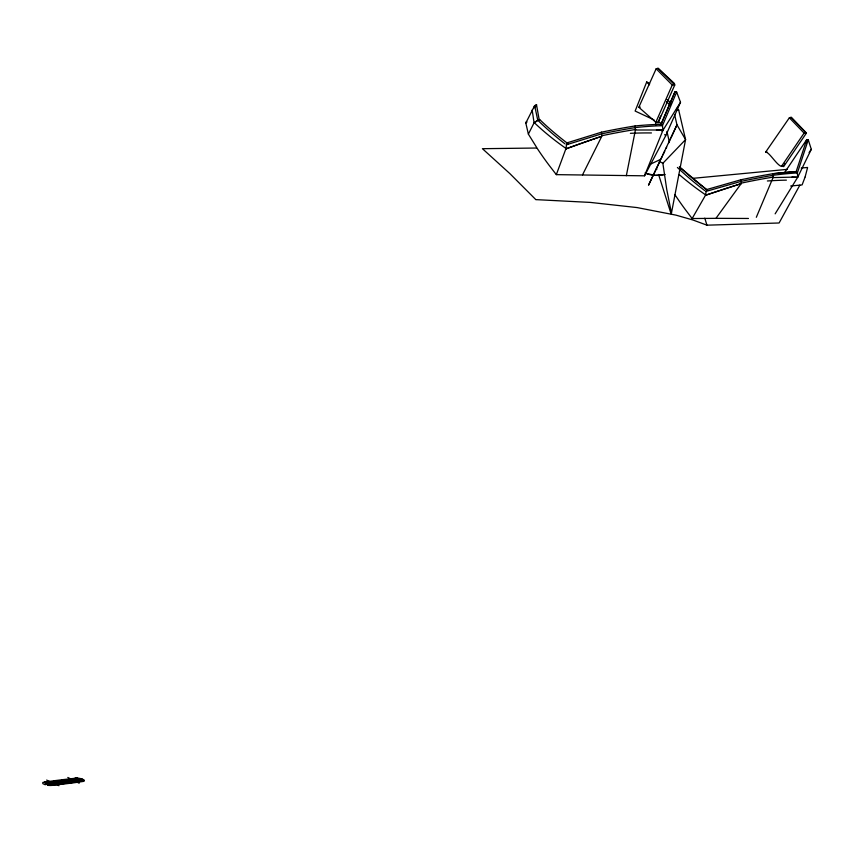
<?xml version="1.0" encoding="UTF-8"?>
<svg xmlns="http://www.w3.org/2000/svg" width="854" height="854" viewBox="0 0 854 854"><rect width="100%" height="100%" fill="white"/><g stroke="black" fill="none" stroke-linecap="round" stroke-linejoin="round"><path stroke-width="1.28" d="M626.324 175.743L635.408 130L635.077 125.954A199.089 53.226 -14 0 0 601.472 132.189L566.885 142.906L565.85 148.895L556.328 174.643L644.535 175.817L665.693 135.786L680.51 102.234L676.656 92.061L674.948 91.826L660.452 125.389M84.375 780.588L83.809 781.346L77.116 782.339A58.563 4.409 -6.5 0 1 57.271 784.794C55.958 785.114 47.621 786.096 47.589 784.975M756.324 217.29L773.051 177.6L772.795 173.746A192.62 44.355 -14.5 0 0 740.888 179.778L706.557 189.599L679.346 166.797M706.557 189.599L705.468 195.288L692.135 218.539L685.346 209.604A222.232 145.233 61.7 0 1 674.809 194.52M671.415 213.308L685.57 139.608L678.706 110.091L676.774 108.33M807.5 167.896L805.13 176.906M784.378 164.224L784.634 163.413M784.025 165.324C779.915 171.238 770.148 152.076 765.664 152.087L789.363 117.788L791.124 117.297L806.411 133.085L783.598 166.679M775.144 213.842L797.689 177.258L797.369 172.914L808.268 139.81L806.731 139.618L784.452 172.775L785.701 172.892M805.076 177.088L802.098 184.912L790.665 186.023M797.369 172.914L796.174 171.579L806.731 139.618M539.322 120.446L536.504 104.7L534.657 105.65L525.797 122.997L526.822 122.197M658.722 120.99L660.612 116.123M658.519 121.556L658.114 122.677L655.819 122.282L638.824 107.252L656.16 68.779L658.039 68.288L674.393 83.425L674.735 85.037L658.114 122.677M533.601 108.469L534.657 105.65L537.742 120.104L536.141 121.3M649.638 83.703L646.713 81.963L635.13 111.041L654.111 119.934M644.535 175.817L662.95 130.267L680.51 102.234M657.068 130.021L662.95 130.267L662.469 125.666L676.656 92.061M635.109 125.933A282.525 68.768 -19 0 1 661.188 124.289L674.948 91.826M658.039 68.288L674.735 85.037L672.247 85.026L655.819 122.282M674.564 114.415L676.976 124.844L648.528 185.19L660.249 160.584M668.629 142.992L669.739 140.622M670.209 139.586L670.689 138.551M671.159 137.515L676.976 124.844L685.57 139.608L662.864 163.295L666.707 189.268L671.468 213.222M660.9 159.218L662.192 156.506M662.832 155.15L664.764 151.094M666.056 148.393L666.696 147.037M792.459 177.162L797.689 177.258L811.3 149.311L808.268 139.81L806.027 143.12M582.513 174.867L601.814 136.245L601.472 132.189M556.328 174.643L549.09 165.26A232.299 157.2 59.4 0 1 537.892 149.439L528.37 134.11L534.07 122.837L539.653 119.475M799.846 185.137L779.094 222.99L706.941 225.178L693 220.022L676.037 215.155L637.084 207.575L590.424 202.419L536.066 199.633M671.073 213.842L658.562 174.472M791.124 117.297L806.411 133.085L804.094 133.096L781.495 166.338M809.101 152.514L811.3 149.311M71.063 781.346L77.383 780.631L71.095 781.378M692.135 218.539L715.94 218.336L741.155 183.642L740.877 179.778M535.906 121.471L534.07 122.837L532.17 109.995M80.522 779.723L81.034 779.574A19.098 1.43 -6.6 0 0 81.301 779.531L82.795 779.179A151.446 11.017 -6.3 0 0 77.586 778.09L77.607 778.09M526.747 121.812L525.68 122.464L528.37 134.11M79.027 779.499L76.038 779.873L79.048 779.456M84.354 780.524L83.393 780.535A28.139 2.05 -6.6 0 0 73.679 781.442L65.224 781.399L68.405 780.93L66.58 780.823A16.834 1.249 -6.6 0 0 62.47 781.293A60.474 4.644 -6.5 0 1 49.297 782.808L47.653 782.872A67.615 5.081 -6.7 0 1 47.813 782.243L74.255 778.965A68.587 5.071 -6.4 0 1 76.412 779.307L76.444 779.307M76.401 779.36L75.259 779.595A60.474 4.644 -6.5 0 1 62.47 781.293A16.834 1.249 -6.6 0 0 58.488 781.826C54.805 783.171 68.437 780.236 56.332 783.588A28.161 2.05 -6.6 0 0 47.568 784.975M73.615 778.634L75.355 778.336M660.323 159.517L650.492 164.139M76.753 778.325L73.647 778.677M46.618 783.438L48.635 782.872M566.96 148.479L568.625 147.859M566.405 148.692L565.85 148.895L600.543 136.672M569.191 147.657L570.867 147.037M573.109 146.215L571.422 146.835M573.664 146.013L575.35 145.404M577.592 144.593L575.906 145.201M578.158 144.401L579.845 143.792M582.086 143.002L580.4 143.6M582.652 142.799L584.339 142.212M584.905 142.01L589.409 140.44M589.975 140.248L591.662 139.672M593.914 138.903L592.228 139.48M594.203 138.807L596.167 138.135M596.732 137.942L598.28 137.419M712.684 192.823L705.468 195.288L741.155 183.642L740.311 183.898M599.134 137.142L601.387 136.384M714.915 192.075L713.25 192.641M715.481 191.894L717.712 191.147M718.267 190.965L719.943 190.41M720.498 190.228L724.405 188.947M566.245 144.817L601.782 133.8A202.366 46.97 -13.5 0 1 635.579 127.534A285.844 78.952 -21.4 0 1 662.437 125.687M724.961 188.766L726.637 188.222M727.202 188.051L728.313 187.688M728.878 187.506L730.554 186.973M731.109 186.791L733.063 186.172M733.618 185.991L735.294 185.467M737.803 184.677L736.137 185.201M739.617 184.112L738.23 184.549M705.927 191.413L741.208 181.336A195.801 38.291 -13.9 0 1 773.286 175.262A275.671 64.37 -22 0 1 797.348 172.935M664.871 174.387L662.64 174.846A18.169 7.867 -12.1 0 1 660.612 175.134L660.035 175.198A17.753 7.675 -12.1 0 1 655.53 175.369L654.922 175.348A21.307 9.234 -12.1 0 1 650.929 174.856L650.374 174.739A27.189 11.796 -12.2 0 1 648.794 174.333L648.271 174.173A36.562 15.895 -12.3 0 1 645.112 172.903M44.952 782.093C42.273 782.862 50.642 781.495 45.166 782.072M47.877 784.036L44.75 784.58L50.226 784.164M765.664 152.087L766.988 151.905M79.198 780.577L83.938 779.766L80.137 780.044M772.795 173.746L796.174 171.579M47.792 782.264L74.33 778.976M47.632 782.84L76.348 779.286M638.824 107.252L640.276 107.092M75.472 778.325L76.775 778.272M692.669 178.358L787.217 169.37M801.223 168.046L807.585 167.448M49.009 783.086L49.756 783.086L46.618 783.481M773.051 177.6L792.074 177.162M635.408 130L656.641 130M51.688 784.228L78.525 780.898A91.538 6.789 -6.4 0 0 80.554 779.723M51.752 784.228L51.827 784.228A89.809 6.8 -6.7 0 1 46.575 783.929L45.817 783.94A19.13 1.43 -6.5 0 1 45.486 783.961L43.426 784.047A146.354 11.059 -6.8 0 1 42.946 782.381L47.92 781.581A57.282 4.206 -6.6 0 1 72.014 778.602L77.5 778.09M748.446 218.464L715.94 218.336M791.893 177.152L797.7 177.248M536.355 148.03L482.425 148.692L509.902 173.64L535.821 199.622M656.427 129.989L662.96 130.246M79.977 781.282L78.387 781.346A56.193 4.035 -6.6 0 0 53.236 784.463L52.137 784.751A25.609 1.889 -6.6 0 0 53.29 784.858L79.657 781.591A25.695 1.889 -6.5 0 0 79.956 781.346M676.475 109.333L678.706 110.091M646.542 173.554L655.221 175.358L663.334 174.718A20.133 8.721 -12.1 0 0 664.754 174.429M46.639 780.076L49.436 781.367M57.004 784.826L58.947 785.712M657.911 121.716L661.722 123.499M67.818 777.46L70.402 778.773M77.372 782.296L79.166 783.214M662.864 163.295L659.277 161.331M667.081 99.534L670.956 103.056M646.713 81.963L649.542 84.781M666.526 101.637L670.294 105.384M656.16 68.779L672.247 85.026M789.363 117.788L804.094 133.096M661.209 124.278L662.469 125.666M665.693 135.786L664.711 134.548M661.434 130.395L662.096 131.228M656.523 168.569L656.801 169.359M704.796 218.165L706.941 225.178M666.931 131.399L669.269 141.647M655.562 122.261L655.947 124.855M566.319 148.671A247.19 137.697 14.1 0 1 534.39 122.762M568.209 143.846A261.1 151.681 18 0 1 539.685 119.528M564.985 143.846A262.349 155.706 17.2 0 1 537.668 120.083M601.91 135.722A202.569 60.645 -14.4 0 1 635.76 129.456M630.412 133.309A297.032 82.518 -17.3 0 1 651.463 132.946M772.827 173.725A272.469 55.147 -19.6 0 1 796.141 171.601M767.383 180.973A286.368 68.416 -18 0 1 786.395 180.141M741.368 183.108A195.993 51.357 -15 0 1 773.521 177.045M707.785 190.41A251.941 145.767 20.2 0 1 680.99 168.281M704.742 190.581A253.19 149.77 19.5 0 1 677.393 167.459M705.906 195.054A238.725 133.053 16.3 0 1 679.304 174.654M536.504 104.7L535.757 106.697L536.504 104.7M57.677 783.065L51.379 783.812L57.677 783.054M62.758 782.445L66.313 782.05L62.758 782.445"/></g></svg>
